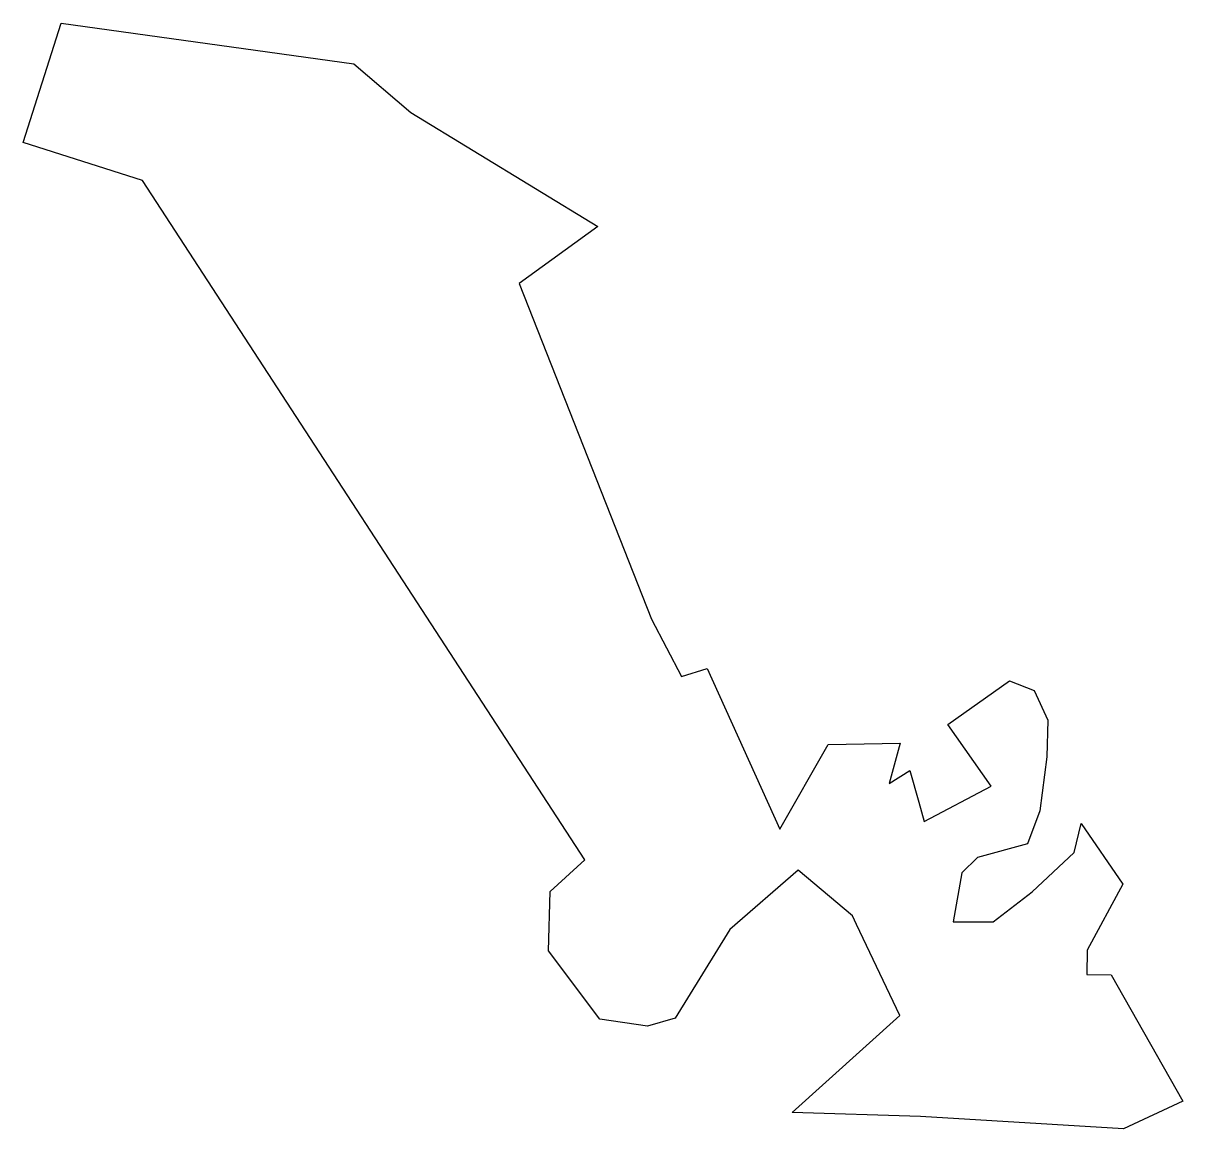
# Model space of a CAD drawing. Header units: metres. Extents: x 0 to 120, y 0 to 114.
import ezdxf

# ---------------------------------------------------------------- set-up
doc = ezdxf.new("R2010")
doc.units = ezdxf.units.M
doc.header["$MEASUREMENT"] = 0

msp = doc.modelspace()

# ---------------------------------------------------------------- linework, layer by layer
at = {"flags": 128}
msp.add_lwpolyline([(67.908454, 46.647125), (70.550635, 47.465438), (78.028396, 30.906399), (83.036719, 39.625486), (90.444862, 39.782116), (89.297122, 35.605308), (91.436093, 36.962771), (92.375153, 33.673534), (92.938243, 31.701207), (99.835467, 35.344258), (95.348845, 41.71389), (101.718477, 46.200512), (104.269919, 45.211967), (105.67851, 42.131571), (105.57417, 38.372444), (104.84379, 32.785963), (103.591709, 29.392306), (98.426876, 27.982633), (96.809606, 26.41633), (95.922715, 21.35195), (95.922715, 21.35195), (100.044147, 21.35195), (104.061239, 24.432346), (108.391351, 28.504734), (109.121732, 31.48071), (113.399674, 25.215498), (109.747772, 18.428185), (109.695602, 15.9221), (112.201687, 15.86993), (119.596087, 2.834263), (113.484741, 0), (92.527297, 1.253042), (79.320827, 1.670723), (90.418195, 11.676737), (85.944615, 21.087608), (85.519488, 21.98193), (79.918977, 26.661036), (72.889066, 20.539402), (67.228619, 11.402634), (64.398395, 10.580325), (59.468327, 11.311266), (54.17307, 18.346577), (54.355665, 24.468212), (57.916269, 27.757448), (12.302344, 97.809129), (0, 101.726518), (3.917389, 114.028862), (34.111045, 109.84111), (39.982619, 104.804466), (59.274931, 93.052299), (51.166568, 87.176215), (64.787021, 52.559286), (67.908454, 46.647125)], close=True, dxfattribs=at)

doc.saveas('drawing.dxf')
